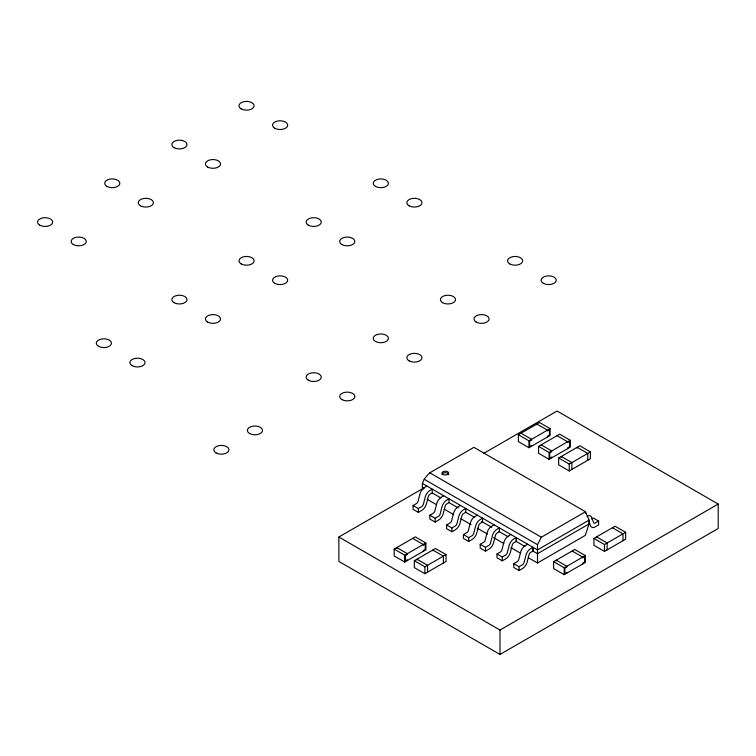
<?xml version="1.0" encoding="UTF-8"?>
<svg xmlns="http://www.w3.org/2000/svg" width="756" height="756" viewBox="0 0 756 756"><rect width="100%" height="100%" fill="white"/><g stroke="black" fill="none" stroke-linecap="round" stroke-linejoin="round"><path stroke-width="1.13" d="M423.067 489.33C420.194 482.923 425.543 477.017 429.786 472.821L473.917 447.344L585.475 511.746L589.037 520.137L589.037 523.955L585.267 535.399L537.497 562.984L528.302 557.673M537.497 562.984L537.497 544.67L541.343 537.223L585.475 511.746M483.651 453.411L557.068 411.028L718.2 504.063L718.2 528.482L500 654.46L338.868 561.424L338.868 537.006L422.472 488.735M426.942 486.07L424.192 487.677A7.163 4.139 -60 0 0 420.128 493.347L417.992 501.53A2.457 1.417 -60 0 1 416.594 503.468L413.06 505.528L413.06 509.336L418.351 512.388L421.706 510.451A7.135 4.12 -60 0 0 426.46 503.836L428.34 496.531A2.485 1.436 -60 0 1 430.003 494.216L432.224 492.931L440.852 497.911M518.38 434.738L539.529 422.528L550.103 428.633L550.103 435.503L528.954 447.713L518.38 441.608L518.38 434.738L528.954 440.842L550.103 428.633M413.06 505.528L418.351 508.58L421.886 506.52A2.457 1.417 -60 0 0 423.275 504.583L425.42 496.399A7.163 4.139 -60 0 1 429.484 490.729L432.224 489.123L432.224 492.931M443.725 495.756L440.975 497.372A7.163 4.139 -60 0 0 436.911 503.042L434.776 511.217A2.457 1.417 -60 0 1 433.377 513.163L429.843 515.214L429.843 519.032L435.135 522.084L438.489 520.147A7.135 4.12 -60 0 0 443.243 513.522L445.133 506.227A2.485 1.436 -60 0 1 446.787 503.912L449.007 502.627L458.174 507.919M538.527 446.371L559.667 434.161L570.241 440.266L570.241 447.127L549.092 459.336L538.527 453.231L538.527 446.371L549.092 452.475L570.241 440.266M429.843 515.214L435.135 518.266L438.669 516.216A2.457 1.417 -60 0 0 440.058 514.269L442.203 506.095A7.163 4.139 -60 0 1 446.267 500.425L449.007 498.809L449.007 502.627M460.508 505.452L457.767 507.059A7.163 4.139 -60 0 0 453.704 512.729L451.559 520.912A2.457 1.417 -60 0 1 450.16 522.85L446.626 524.91L446.626 528.718L451.918 531.77L455.273 529.833A7.135 4.12 -60 0 0 460.026 523.209L461.916 515.913A2.485 1.436 -60 0 1 463.57 513.598L465.79 512.313L465.79 508.505L463.05 510.111A7.163 4.139 -60 0 0 458.986 515.781L456.841 523.965A2.457 1.417 -60 0 1 455.452 525.902L451.918 527.962L446.626 524.91M394.178 549.083L415.318 536.883L425.893 542.978L425.893 549.848L404.743 562.058L394.178 555.953L394.178 549.083L404.743 555.188L425.893 542.978M558.665 457.994L579.814 445.785L590.389 451.89L590.389 458.76L569.24 470.969L558.665 464.864L558.665 457.994L569.24 464.099L590.389 451.89M477.291 515.138L474.551 516.745A7.163 4.139 -60 0 0 470.487 522.424L468.342 530.599A2.457 1.417 -60 0 1 466.953 532.545L463.419 534.596L463.419 538.414L468.701 541.466L472.056 539.529A7.135 4.12 -60 0 0 476.819 532.904L478.699 525.609A2.485 1.436 -60 0 1 480.353 523.294L482.583 522.009L482.583 518.191L479.833 519.797A7.163 4.139 -60 0 0 475.77 525.477L473.634 533.651A2.457 1.417 -60 0 1 472.235 535.588L468.701 537.648L463.419 534.596M414.316 560.716L435.465 548.506L446.04 554.611L446.04 561.481L424.891 573.691L414.316 567.586L414.316 560.716L424.891 566.82L446.04 554.611M494.074 524.834L491.334 526.441A7.163 4.139 -60 0 0 487.27 532.111L485.125 540.294A2.457 1.417 -60 0 1 483.736 542.232L480.202 544.292L480.202 548.1L485.484 551.152L488.839 549.215A7.135 4.12 -60 0 0 493.602 542.591L495.482 535.295A2.485 1.436 -60 0 1 497.136 532.98L499.366 531.695L499.366 527.886L496.616 529.493A7.163 4.139 -60 0 0 492.553 535.163L490.417 543.347A2.457 1.417 -60 0 1 489.019 545.284L485.484 547.344L480.202 544.292M510.858 534.52L508.117 536.127A7.163 4.139 -60 0 0 504.054 541.806L501.908 549.981A2.457 1.417 -60 0 1 500.519 551.918L496.985 553.978L496.985 557.796L502.267 560.848L505.632 558.911A7.135 4.12 -60 0 0 510.385 552.286L512.266 544.981A2.485 1.436 -60 0 1 513.929 542.676L516.15 541.39L516.15 537.573L513.409 539.179A7.163 4.139 -60 0 0 509.346 544.859L507.2 553.033A2.457 1.417 -60 0 1 505.802 554.97L502.267 557.03L496.985 553.978M527.65 544.207L524.9 545.823A7.163 4.139 -60 0 0 520.837 551.493L518.701 559.676A2.457 1.417 -60 0 1 517.302 561.613L513.768 563.664L513.768 567.482L519.06 570.534L522.415 568.597A7.135 4.12 -60 0 0 527.168 561.973L529.049 554.677A2.485 1.436 -60 0 1 530.712 552.362L532.933 551.077L532.933 547.259L530.192 548.875A7.163 4.139 -60 0 0 526.129 554.545L523.984 562.729A2.457 1.417 -60 0 1 522.594 564.666L519.06 566.716L513.768 563.664M589.037 520.137L537.497 549.895L422.377 483.434M591.693 518.985L593.328 518.04L598.62 521.092L598.62 524.91L595.265 526.847A7.135 4.12 -60 0 1 590.502 525.713L588.622 520.591M589.037 523.955L537.497 553.713L533.197 551.228L533.197 547.42M598.62 521.092L595.085 523.114A2.457 1.417 -60 0 1 593.687 522.783L591.551 517.085A7.163 4.139 -60 0 0 587.488 516.102L587.053 516.32M553.628 561.689L574.777 549.48L585.352 555.584L585.352 562.445L564.203 574.654L553.628 568.55L553.628 561.689L564.203 567.794L585.352 555.584M593.914 538.423L615.063 526.223L625.637 532.318L625.637 539.189L604.488 551.398L593.914 545.293L593.914 538.423L604.488 544.528L625.637 532.318M338.868 537.006L500 630.041L718.2 504.063M557.03 435.683L567.595 441.787L567.595 442.553L569.58 441.409L569.58 446.749L567.595 447.892L567.595 448.658M521.026 433.216L531.6 439.312L531.6 440.077L529.616 441.22L529.616 446.569L531.6 445.416L531.6 446.182M612.417 527.745L622.991 533.849L622.991 540.72M429.786 472.821L541.343 537.223M424.163 479.238L537.497 544.67M422.377 487.251L424.201 488.3M465.299 512.029L474.466 517.321M481.591 521.442L491.778 527.319M498.903 531.43L508.07 536.722M525.033 546.522L516.414 541.542L516.414 537.724M427.168 499.281L436.363 504.592M444.537 509.308L453.723 514.619M460.876 518.748L471.092 524.645M477.225 528.189L487.44 534.086M493.564 537.62L503.779 543.517M510.933 547.646L520.128 552.957M412.681 538.404L423.247 544.509L423.247 545.274L425.231 544.131L425.231 549.47L423.247 550.614L423.247 551.379M607.134 549.877L607.134 543.006L596.56 536.902L596.56 537.667M604.488 544.528L604.488 551.398M587.743 460.281L587.743 453.42L577.168 447.316L577.168 448.072M582.706 563.976L582.706 563.211L584.69 562.067L584.69 556.728L582.706 557.871L582.706 557.106L572.131 551.001L572.131 551.767M571.886 469.438L571.886 462.577L561.311 456.473L561.311 457.229M569.24 464.099L569.24 470.969M566.849 573.133L566.849 572.368L564.864 573.511L564.864 568.172L566.849 567.028L566.849 566.263L556.274 560.158L556.274 560.924M564.203 567.794L564.203 574.654M551.738 457.815L551.738 457.049L549.754 458.193L549.754 452.853L551.738 451.71L551.738 450.945L541.164 444.84L541.164 445.605M549.092 452.475L549.092 459.336M547.457 437.025L547.457 436.269L549.442 435.116L549.442 429.777L547.457 430.92L547.457 430.164L536.883 424.059L536.883 424.815M528.954 440.842L528.954 447.713M519.06 566.716L519.06 570.534M502.267 557.03L502.267 560.848M500 630.041L500 654.46M485.484 547.344L485.484 551.152M468.701 537.648L468.701 541.466M451.918 527.962L451.918 531.77M443.394 563.003L443.394 556.142L432.819 550.037L432.819 550.793M435.135 518.266L435.135 522.084M427.537 572.16L427.537 565.29L416.962 559.194L416.962 559.95M424.891 566.82L424.891 573.691M418.351 508.58L418.351 512.388M407.389 560.536L407.389 559.771L405.405 560.914L405.405 555.575L407.389 554.432L407.389 553.666L396.815 547.561L396.815 548.327M404.743 555.188L404.743 562.058M442.043 474.617A3.307 1.909 0 0 1 445.35 472.708A3.307 1.909 0 0 1 448.658 474.617M585.39 513.04A7.163 4.139 -60 0 1 586.013 513.645M216.008 452.891A7.588 4.385 0 0 0 228.699 450.926A7.588 4.385 0 0 0 219.41 445.558A7.588 4.385 0 0 0 216.008 452.891M249.575 433.509A7.588 4.385 0 0 0 262.266 431.544A7.588 4.385 0 0 0 252.976 426.176A7.588 4.385 0 0 0 249.575 433.509M375.458 341.447A7.588 4.385 0 0 0 388.159 339.482A7.588 4.385 0 0 0 378.86 334.114A7.588 4.385 0 0 0 375.458 341.447M409.034 360.829A7.588 4.385 0 0 0 421.725 358.864A7.588 4.385 0 0 0 412.436 353.496A7.588 4.385 0 0 0 409.034 360.829M241.183 263.92A7.588 4.385 0 0 0 253.874 261.963A7.588 4.385 0 0 0 244.585 256.596A7.588 4.385 0 0 0 241.183 263.92M274.749 283.302A7.588 4.385 0 0 0 287.45 281.345A7.588 4.385 0 0 0 278.151 275.978A7.588 4.385 0 0 0 274.749 283.302M106.908 186.401A7.588 4.385 0 0 0 119.599 184.436A7.588 4.385 0 0 0 110.3 179.068A7.588 4.385 0 0 0 106.908 186.401M140.474 205.783A7.588 4.385 0 0 0 153.166 203.818A7.588 4.385 0 0 0 143.876 198.45A7.588 4.385 0 0 0 140.474 205.783M442.6 302.683A7.588 4.385 0 0 0 455.292 300.718A7.588 4.385 0 0 0 446.002 295.36A7.588 4.385 0 0 0 442.6 302.683M476.167 322.065A7.588 4.385 0 0 0 488.867 320.1A7.588 4.385 0 0 0 479.569 314.742A7.588 4.385 0 0 0 476.167 322.065M308.325 225.165A7.588 4.385 0 0 0 321.016 223.2A7.588 4.385 0 0 0 311.727 217.832A7.588 4.385 0 0 0 308.325 225.165M341.892 244.547A7.588 4.385 0 0 0 354.583 242.581A7.588 4.385 0 0 0 345.294 237.214A7.588 4.385 0 0 0 341.892 244.547M174.041 147.637A7.588 4.385 0 0 0 186.741 145.672A7.588 4.385 0 0 0 177.443 140.304A7.588 4.385 0 0 0 174.041 147.637M207.616 167.019A7.588 4.385 0 0 0 220.308 165.054A7.588 4.385 0 0 0 211.009 159.686A7.588 4.385 0 0 0 207.616 167.019M509.742 263.92A7.588 4.385 0 0 0 522.434 261.963A7.588 4.385 0 0 0 513.144 256.596A7.588 4.385 0 0 0 509.742 263.92M543.309 283.302A7.588 4.385 0 0 0 556 281.345A7.588 4.385 0 0 0 546.711 275.978A7.588 4.385 0 0 0 543.309 283.302M375.458 186.401A7.588 4.385 0 0 0 388.159 184.436A7.588 4.385 0 0 0 378.86 179.068A7.588 4.385 0 0 0 375.458 186.401M409.034 205.783A7.588 4.385 0 0 0 421.725 203.818A7.588 4.385 0 0 0 412.436 198.45A7.588 4.385 0 0 0 409.034 205.783M241.183 108.873A7.588 4.385 0 0 0 253.874 106.908A7.588 4.385 0 0 0 244.585 101.54A7.588 4.385 0 0 0 241.183 108.873M274.749 128.255A7.588 4.385 0 0 0 287.45 126.29A7.588 4.385 0 0 0 278.151 120.922A7.588 4.385 0 0 0 274.749 128.255M98.507 346.295A7.588 4.385 0 0 0 111.208 344.33A7.588 4.385 0 0 0 101.909 338.962A7.588 4.385 0 0 0 98.507 346.295M132.083 365.677A7.588 4.385 0 0 0 144.774 363.712A7.588 4.385 0 0 0 135.485 358.344A7.588 4.385 0 0 0 132.083 365.677M39.766 225.165A7.588 4.385 0 0 0 52.457 223.2A7.588 4.385 0 0 0 43.168 217.832A7.588 4.385 0 0 0 39.766 225.165M73.332 244.547A7.588 4.385 0 0 0 86.033 242.581A7.588 4.385 0 0 0 76.734 237.214A7.588 4.385 0 0 0 73.332 244.547M308.325 380.211A7.588 4.385 0 0 0 321.016 378.246A7.588 4.385 0 0 0 311.727 372.878A7.588 4.385 0 0 0 308.325 380.211M341.892 399.593A7.588 4.385 0 0 0 354.583 397.628A7.588 4.385 0 0 0 345.294 392.26A7.588 4.385 0 0 0 341.892 399.593M174.041 302.683A7.588 4.385 0 0 0 186.741 300.718A7.588 4.385 0 0 0 177.443 295.36A7.588 4.385 0 0 0 174.041 302.683M207.616 322.065A7.588 4.385 0 0 0 220.308 320.1A7.588 4.385 0 0 0 211.009 314.742A7.588 4.385 0 0 0 207.616 322.065M443.016 474.437A3.307 1.909 0 0 0 448.544 473.587A3.307 1.909 0 0 0 444.5 471.243A3.307 1.909 0 0 0 443.016 474.437"/></g></svg>
